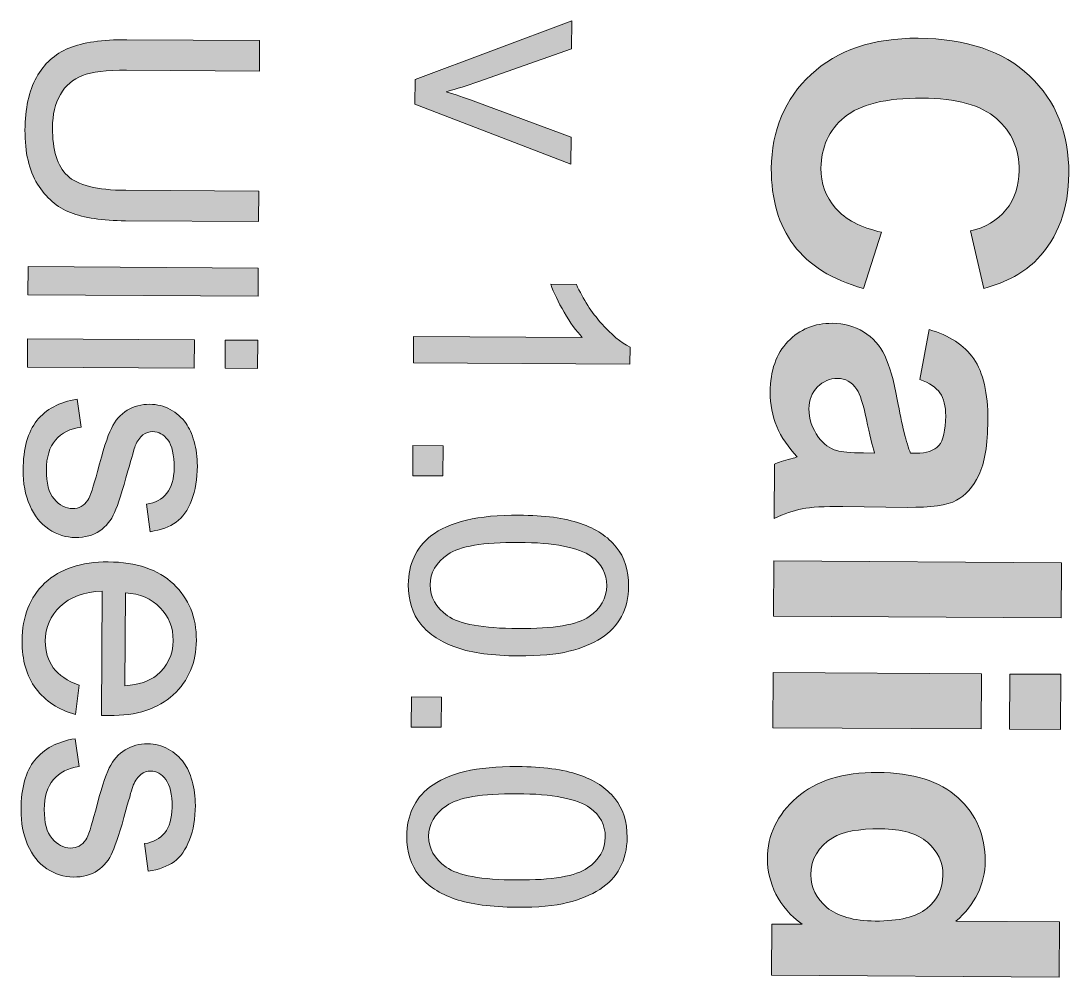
# Model space of a CAD drawing. Header units: inches. Extents: x -141 to 256, y 168 to 398.
# Drawn here: x -51.74 to -33.34, y 338.45 to 355.24 of the extents above; entities that cross this region are included whole.
import ezdxf

# ---------------------------------------------------------------- set-up
doc = ezdxf.new("R2010")
doc.units = ezdxf.units.IN
doc.header["$MEASUREMENT"] = 0
doc.layers.add('Capa 1', color=7, linetype='Continuous')

# ---------------------------------------------------------------- blocks, each defined once
blk = doc.blocks.new('block 2')
at = {"layer": 'Capa 1', "true_color": 0x575756}
h = blk.add_hatch(color=251, dxfattribs=at)
h.dxf.hatch_style = 2
edge = h.paths.add_edge_path()
edge.add_spline(control_points=[(-44.817, 354.208), (-44.817, 354.208), (-42.067, 355.236), (-42.067, 355.236), (-42.067, 355.236), (-42.07, 354.745), (-42.07, 354.745), (-42.07, 354.745), (-43.717, 354.166), (-43.717, 354.166), (-43.894, 354.103), (-44.079, 354.046), (-44.271, 353.993), (-44.126, 353.951), (-43.953, 353.892), (-43.75, 353.817), (-43.75, 353.817), (-42.079, 353.197), (-42.079, 353.197), (-42.079, 353.197), (-42.082, 352.719), (-42.082, 352.719), (-42.082, 352.719), (-44.819, 353.774), (-44.819, 353.774), (-44.819, 353.774), (-44.817, 354.208), (-44.817, 354.208)], knot_values=[0, 0, 0, 0, 1, 1, 1, 2, 2, 2, 3, 3, 3, 4, 4, 4, 5, 5, 5, 6, 6, 6, 7, 7, 7, 8, 8, 8, 9, 9, 9, 9], degree=3, periodic=1)
h = blk.add_hatch(color=251, dxfattribs=at)
h.dxf.hatch_style = 2
edge = h.paths.add_edge_path()
edge.add_spline(control_points=[(-36.627, 351.525), (-36.627, 351.525), (-36.946, 350.538), (-36.946, 350.538), (-37.496, 350.693), (-37.904, 350.948), (-38.17, 351.302), (-38.435, 351.656), (-38.566, 352.104), (-38.563, 352.647), (-38.559, 353.317), (-38.326, 353.867), (-37.866, 354.296), (-37.405, 354.725), (-36.777, 354.937), (-35.983, 354.933), (-35.142, 354.928), (-34.491, 354.706), (-34.028, 354.27), (-33.565, 353.833), (-33.336, 353.261), (-33.341, 352.553), (-33.344, 351.935), (-33.53, 351.435), (-33.897, 351.051), (-34.115, 350.823), (-34.426, 350.652), (-34.831, 350.54), (-34.831, 350.54), (-35.066, 351.55), (-35.066, 351.55), (-34.804, 351.609), (-34.596, 351.732), (-34.444, 351.92), (-34.291, 352.109), (-34.214, 352.339), (-34.212, 352.61), (-34.21, 352.984), (-34.342, 353.289), (-34.61, 353.523), (-34.877, 353.758), (-35.312, 353.877), (-35.913, 353.881), (-36.552, 353.885), (-37.007, 353.773), (-37.28, 353.545), (-37.552, 353.317), (-37.689, 353.019), (-37.691, 352.652), (-37.693, 352.381), (-37.608, 352.147), (-37.437, 351.95), (-37.266, 351.754), (-36.996, 351.612), (-36.627, 351.525)], knot_values=[0, 0, 0, 0, 1, 1, 1, 2, 2, 2, 3, 3, 3, 4, 4, 4, 5, 5, 5, 6, 6, 6, 7, 7, 7, 8, 8, 8, 9, 9, 9, 10, 10, 10, 11, 11, 11, 12, 12, 12, 13, 13, 13, 14, 14, 14, 15, 15, 15, 16, 16, 16, 17, 17, 17, 18, 18, 18, 18], degree=3, periodic=1)
h = blk.add_hatch(color=251, dxfattribs=at)
h.dxf.hatch_style = 2
edge = h.paths.add_edge_path()
edge.add_spline(control_points=[(-47.562, 352.249), (-47.562, 352.249), (-47.565, 351.714), (-47.565, 351.714), (-47.565, 351.714), (-49.899, 351.728), (-49.899, 351.728), (-50.305, 351.731), (-50.627, 351.779), (-50.866, 351.872), (-51.104, 351.965), (-51.298, 352.132), (-51.446, 352.373), (-51.594, 352.614), (-51.667, 352.929), (-51.665, 353.318), (-51.662, 353.697), (-51.595, 354.006), (-51.464, 354.246), (-51.332, 354.486), (-51.142, 354.656), (-50.894, 354.758), (-50.646, 354.859), (-50.308, 354.909), (-49.88, 354.906), (-49.88, 354.906), (-47.546, 354.892), (-47.546, 354.892), (-47.546, 354.892), (-47.549, 354.357), (-47.549, 354.357), (-47.549, 354.357), (-49.881, 354.371), (-49.881, 354.371), (-50.232, 354.373), (-50.491, 354.342), (-50.657, 354.278), (-50.824, 354.214), (-50.953, 354.102), (-51.044, 353.944), (-51.135, 353.786), (-51.181, 353.592), (-51.182, 353.362), (-51.185, 352.969), (-51.097, 352.689), (-50.92, 352.52), (-50.743, 352.352), (-50.401, 352.266), (-49.893, 352.263), (-49.893, 352.263), (-47.562, 352.249), (-47.562, 352.249)], knot_values=[0, 0, 0, 0, 1, 1, 1, 2, 2, 2, 3, 3, 3, 4, 4, 4, 5, 5, 5, 6, 6, 6, 7, 7, 7, 8, 8, 8, 9, 9, 9, 10, 10, 10, 11, 11, 11, 12, 12, 12, 13, 13, 13, 14, 14, 14, 15, 15, 15, 16, 16, 16, 17, 17, 17, 17], degree=3, periodic=1)
h = blk.add_hatch(color=251, dxfattribs=at)
h.dxf.hatch_style = 2
h.paths.add_polyline_path([(-51.61, 350.923), (-47.57, 350.898), (-47.573, 350.403), (-51.613, 350.427)])
h = blk.add_hatch(color=251, dxfattribs=at)
h.dxf.hatch_style = 2
edge = h.paths.add_edge_path()
edge.add_spline(control_points=[(-44.847, 349.232), (-44.847, 349.232), (-44.844, 349.697), (-44.844, 349.697), (-44.844, 349.697), (-41.881, 349.679), (-41.881, 349.679), (-41.987, 349.792), (-42.093, 349.939), (-42.199, 350.121), (-42.304, 350.304), (-42.383, 350.467), (-42.436, 350.612), (-42.436, 350.612), (-41.986, 350.61), (-41.986, 350.61), (-41.866, 350.349), (-41.719, 350.121), (-41.546, 349.925), (-41.374, 349.73), (-41.205, 349.591), (-41.042, 349.509), (-41.042, 349.509), (-41.044, 349.209), (-41.044, 349.209), (-41.044, 349.209), (-44.847, 349.232), (-44.847, 349.232)], knot_values=[0, 0, 0, 0, 1, 1, 1, 2, 2, 2, 3, 3, 3, 4, 4, 4, 5, 5, 5, 6, 6, 6, 7, 7, 7, 8, 8, 8, 9, 9, 9, 9], degree=3, periodic=1)
h = blk.add_hatch(color=251, dxfattribs=at)
h.dxf.hatch_style = 2
edge = h.paths.add_edge_path()
edge.add_spline(control_points=[(-35.956, 348.941), (-35.956, 348.941), (-35.792, 349.818), (-35.792, 349.818), (-35.439, 349.717), (-35.179, 349.546), (-35.01, 349.304), (-34.841, 349.061), (-34.759, 348.703), (-34.762, 348.227), (-34.764, 347.795), (-34.817, 347.475), (-34.921, 347.264), (-35.024, 347.053), (-35.155, 346.905), (-35.313, 346.82), (-35.47, 346.735), (-35.76, 346.693), (-36.18, 346.696), (-36.18, 346.696), (-37.31, 346.713), (-37.31, 346.713), (-37.631, 346.715), (-37.868, 346.7), (-38.021, 346.67), (-38.175, 346.641), (-38.338, 346.583), (-38.514, 346.499), (-38.514, 346.499), (-38.508, 347.457), (-38.508, 347.457), (-38.443, 347.482), (-38.348, 347.513), (-38.221, 347.549), (-38.164, 347.564), (-38.126, 347.575), (-38.107, 347.582), (-38.267, 347.749), (-38.387, 347.926), (-38.466, 348.115), (-38.545, 348.304), (-38.584, 348.505), (-38.583, 348.719), (-38.581, 349.095), (-38.477, 349.391), (-38.271, 349.607), (-38.065, 349.823), (-37.806, 349.93), (-37.494, 349.928), (-37.287, 349.927), (-37.103, 349.876), (-36.942, 349.777), (-36.781, 349.677), (-36.657, 349.538), (-36.572, 349.36), (-36.487, 349.181), (-36.414, 348.924), (-36.352, 348.588), (-36.269, 348.135), (-36.192, 347.821), (-36.119, 347.646), (-36.119, 347.646), (-36.023, 347.646), (-36.023, 347.646), (-35.837, 347.645), (-35.704, 347.69), (-35.624, 347.781), (-35.544, 347.873), (-35.504, 348.046), (-35.502, 348.301), (-35.501, 348.473), (-35.534, 348.608), (-35.602, 348.705), (-35.668, 348.801), (-35.786, 348.88), (-35.956, 348.941)], knot_values=[0, 0, 0, 0, 1, 1, 1, 2, 2, 2, 3, 3, 3, 4, 4, 4, 5, 5, 5, 6, 6, 6, 7, 7, 7, 8, 8, 8, 9, 9, 9, 10, 10, 10, 11, 11, 11, 12, 12, 12, 13, 13, 13, 14, 14, 14, 15, 15, 15, 16, 16, 16, 17, 17, 17, 18, 18, 18, 19, 19, 19, 20, 20, 20, 21, 21, 21, 22, 22, 22, 23, 23, 23, 24, 24, 24, 25, 25, 25, 25], degree=3, periodic=1)
edge = h.paths.add_edge_path()
edge.add_spline(control_points=[(-36.75, 347.65), (-36.79, 347.774), (-36.838, 347.971), (-36.894, 348.24), (-36.95, 348.509), (-37.005, 348.685), (-37.06, 348.768), (-37.148, 348.895), (-37.262, 348.959), (-37.4, 348.96), (-37.535, 348.96), (-37.652, 348.911), (-37.752, 348.81), (-37.852, 348.71), (-37.902, 348.582), (-37.903, 348.426), (-37.904, 348.251), (-37.847, 348.084), (-37.733, 347.925), (-37.647, 347.808), (-37.541, 347.73), (-37.414, 347.692), (-37.332, 347.666), (-37.175, 347.653), (-36.943, 347.651), (-36.943, 347.651), (-36.75, 347.65), (-36.75, 347.65)], knot_values=[0, 0, 0, 0, 1, 1, 1, 2, 2, 2, 3, 3, 3, 4, 4, 4, 5, 5, 5, 6, 6, 6, 7, 7, 7, 8, 8, 8, 9, 9, 9, 9], degree=3, periodic=1)
h = blk.add_hatch(color=251, dxfattribs=at)
h.dxf.hatch_style = 2
h.paths.add_polyline_path([(-51.618, 349.655), (-48.691, 349.637), (-48.694, 349.141), (-51.621, 349.159)])
h.paths.add_polyline_path([(-48.148, 349.634), (-47.578, 349.631), (-47.581, 349.135), (-48.151, 349.138)])
h = blk.add_hatch(color=251, dxfattribs=at)
h.dxf.hatch_style = 2
edge = h.paths.add_edge_path()
edge.add_spline(control_points=[(-50.75, 348.597), (-50.75, 348.597), (-50.676, 348.106), (-50.676, 348.106), (-50.873, 348.079), (-51.024, 348.003), (-51.13, 347.878), (-51.235, 347.753), (-51.289, 347.577), (-51.29, 347.351), (-51.292, 347.124), (-51.246, 346.954), (-51.154, 346.843), (-51.062, 346.732), (-50.953, 346.677), (-50.829, 346.676), (-50.717, 346.675), (-50.628, 346.724), (-50.563, 346.82), (-50.519, 346.888), (-50.462, 347.057), (-50.392, 347.327), (-50.298, 347.69), (-50.217, 347.942), (-50.149, 348.082), (-50.081, 348.222), (-49.988, 348.328), (-49.869, 348.4), (-49.75, 348.472), (-49.619, 348.507), (-49.476, 348.506), (-49.345, 348.506), (-49.225, 348.475), (-49.114, 348.415), (-49.003, 348.354), (-48.911, 348.272), (-48.838, 348.169), (-48.782, 348.091), (-48.734, 347.986), (-48.695, 347.853), (-48.656, 347.719), (-48.638, 347.576), (-48.639, 347.424), (-48.64, 347.194), (-48.674, 346.993), (-48.742, 346.819), (-48.808, 346.646), (-48.899, 346.518), (-49.012, 346.437), (-49.126, 346.355), (-49.277, 346.299), (-49.467, 346.269), (-49.467, 346.269), (-49.53, 346.754), (-49.53, 346.754), (-49.379, 346.775), (-49.261, 346.838), (-49.176, 346.943), (-49.091, 347.048), (-49.048, 347.198), (-49.046, 347.391), (-49.045, 347.618), (-49.082, 347.781), (-49.157, 347.879), (-49.231, 347.977), (-49.319, 348.026), (-49.421, 348.027), (-49.485, 348.027), (-49.543, 348.007), (-49.595, 347.967), (-49.648, 347.927), (-49.692, 347.864), (-49.728, 347.778), (-49.746, 347.728), (-49.79, 347.582), (-49.857, 347.34), (-49.953, 346.99), (-50.031, 346.745), (-50.092, 346.607), (-50.152, 346.469), (-50.24, 346.36), (-50.354, 346.282), (-50.469, 346.204), (-50.611, 346.165), (-50.779, 346.166), (-50.945, 346.167), (-51.1, 346.216), (-51.246, 346.313), (-51.392, 346.411), (-51.503, 346.55), (-51.582, 346.732), (-51.661, 346.915), (-51.7, 347.121), (-51.698, 347.351), (-51.696, 347.731), (-51.616, 348.02), (-51.456, 348.219), (-51.297, 348.418), (-51.062, 348.544), (-50.75, 348.597)], knot_values=[0, 0, 0, 0, 1, 1, 1, 2, 2, 2, 3, 3, 3, 4, 4, 4, 5, 5, 5, 6, 6, 6, 7, 7, 7, 8, 8, 8, 9, 9, 9, 10, 10, 10, 11, 11, 11, 12, 12, 12, 13, 13, 13, 14, 14, 14, 15, 15, 15, 16, 16, 16, 17, 17, 17, 18, 18, 18, 19, 19, 19, 20, 20, 20, 21, 21, 21, 22, 22, 22, 23, 23, 23, 24, 24, 24, 25, 25, 25, 26, 26, 26, 27, 27, 27, 28, 28, 28, 29, 29, 29, 30, 30, 30, 31, 31, 31, 32, 32, 32, 33, 33, 33, 33], degree=3, periodic=1)
h = blk.add_hatch(color=251, dxfattribs=at)
h.dxf.hatch_style = 2
h.paths.add_polyline_path([(-44.856, 347.78), (-44.326, 347.776), (-44.33, 347.247), (-44.859, 347.25)])
h = blk.add_hatch(color=251, dxfattribs=at)
h.dxf.hatch_style = 2
edge = h.paths.add_edge_path()
edge.add_spline(control_points=[(-42.995, 346.559), (-42.547, 346.557), (-42.187, 346.509), (-41.915, 346.414), (-41.643, 346.321), (-41.432, 346.183), (-41.285, 346), (-41.138, 345.818), (-41.066, 345.589), (-41.068, 345.313), (-41.069, 345.11), (-41.111, 344.932), (-41.193, 344.779), (-41.276, 344.626), (-41.395, 344.5), (-41.55, 344.401), (-41.704, 344.302), (-41.893, 344.225), (-42.115, 344.169), (-42.336, 344.114), (-42.634, 344.087), (-43.01, 344.089), (-43.455, 344.092), (-43.813, 344.14), (-44.086, 344.233), (-44.358, 344.326), (-44.569, 344.464), (-44.716, 344.646), (-44.864, 344.829), (-44.937, 345.059), (-44.936, 345.336), (-44.934, 345.701), (-44.801, 345.987), (-44.538, 346.194), (-44.221, 346.442), (-43.707, 346.564), (-42.995, 346.559)], knot_values=[0, 0, 0, 0, 1, 1, 1, 2, 2, 2, 3, 3, 3, 4, 4, 4, 5, 5, 5, 6, 6, 6, 7, 7, 7, 8, 8, 8, 9, 9, 9, 10, 10, 10, 11, 11, 11, 12, 12, 12, 12], degree=3, periodic=1)
edge = h.paths.add_edge_path()
edge.add_spline(control_points=[(-42.998, 346.081), (-43.62, 346.085), (-44.035, 346.015), (-44.241, 345.87), (-44.448, 345.727), (-44.552, 345.547), (-44.553, 345.334), (-44.554, 345.12), (-44.452, 344.94), (-44.246, 344.793), (-44.04, 344.647), (-43.627, 344.571), (-43.007, 344.568), (-42.383, 344.564), (-41.969, 344.634), (-41.763, 344.779), (-41.557, 344.923), (-41.454, 345.103), (-41.452, 345.32), (-41.451, 345.534), (-41.541, 345.705), (-41.72, 345.834), (-41.951, 345.995), (-42.376, 346.077), (-42.998, 346.081)], knot_values=[0, 0, 0, 0, 1, 1, 1, 2, 2, 2, 3, 3, 3, 4, 4, 4, 5, 5, 5, 6, 6, 6, 7, 7, 7, 8, 8, 8, 8], degree=3, periodic=1)
h = blk.add_hatch(color=251, dxfattribs=at)
h.dxf.hatch_style = 2
edge = h.paths.add_edge_path()
edge.add_spline(control_points=[(-50.712, 343.572), (-50.712, 343.572), (-50.778, 343.06), (-50.778, 343.06), (-51.078, 343.143), (-51.308, 343.294), (-51.473, 343.513), (-51.637, 343.733), (-51.718, 344.013), (-51.716, 344.353), (-51.713, 344.781), (-51.58, 345.119), (-51.314, 345.369), (-51.049, 345.618), (-50.678, 345.741), (-50.203, 345.738), (-49.71, 345.735), (-49.329, 345.606), (-49.058, 345.351), (-48.788, 345.096), (-48.654, 344.766), (-48.656, 344.362), (-48.659, 343.971), (-48.794, 343.652), (-49.062, 343.405), (-49.33, 343.159), (-49.705, 343.037), (-50.188, 343.04), (-50.218, 343.04), (-50.262, 343.041), (-50.321, 343.043), (-50.321, 343.043), (-50.308, 345.226), (-50.308, 345.226), (-50.629, 345.21), (-50.876, 345.12), (-51.048, 344.958), (-51.22, 344.795), (-51.306, 344.592), (-51.308, 344.347), (-51.309, 344.165), (-51.262, 344.01), (-51.168, 343.881), (-51.073, 343.752), (-50.921, 343.649), (-50.712, 343.572)], knot_values=[0, 0, 0, 0, 1, 1, 1, 2, 2, 2, 3, 3, 3, 4, 4, 4, 5, 5, 5, 6, 6, 6, 7, 7, 7, 8, 8, 8, 9, 9, 9, 10, 10, 10, 11, 11, 11, 12, 12, 12, 13, 13, 13, 14, 14, 14, 15, 15, 15, 15], degree=3, periodic=1)
edge = h.paths.add_edge_path()
edge.add_spline(control_points=[(-49.9, 345.196), (-49.9, 345.196), (-49.91, 343.562), (-49.91, 343.562), (-49.664, 343.582), (-49.479, 343.644), (-49.355, 343.746), (-49.163, 343.903), (-49.066, 344.107), (-49.065, 344.359), (-49.063, 344.587), (-49.138, 344.779), (-49.29, 344.935), (-49.442, 345.091), (-49.645, 345.178), (-49.9, 345.196)], knot_values=[0, 0, 0, 0, 1, 1, 1, 2, 2, 2, 3, 3, 3, 4, 4, 4, 5, 5, 5, 5], degree=3, periodic=1)
h = blk.add_hatch(color=251, dxfattribs=at)
h.dxf.hatch_style = 2
h.paths.add_polyline_path([(-38.518, 345.756), (-33.468, 345.725), (-33.474, 344.757), (-38.524, 344.788)])
h = blk.add_hatch(color=251, dxfattribs=at)
h.dxf.hatch_style = 2
h.paths.add_polyline_path([(-38.53, 343.795), (-34.871, 343.773), (-34.877, 342.805), (-38.535, 342.827)])
h.paths.add_polyline_path([(-34.375, 343.77), (-33.479, 343.765), (-33.485, 342.797), (-34.381, 342.802)])
h = blk.add_hatch(color=251, dxfattribs=at)
h.dxf.hatch_style = 2
h.paths.add_polyline_path([(-44.882, 343.367), (-44.353, 343.364), (-44.356, 342.834), (-44.885, 342.837)])
h = blk.add_hatch(color=251, dxfattribs=at)
h.dxf.hatch_style = 2
edge = h.paths.add_edge_path()
edge.add_spline(control_points=[(-50.787, 342.635), (-50.787, 342.635), (-50.712, 342.144), (-50.712, 342.144), (-50.909, 342.118), (-51.06, 342.042), (-51.166, 341.917), (-51.272, 341.792), (-51.325, 341.616), (-51.326, 341.39), (-51.328, 341.162), (-51.282, 340.993), (-51.19, 340.882), (-51.098, 340.771), (-50.989, 340.716), (-50.864, 340.715), (-50.753, 340.714), (-50.664, 340.762), (-50.599, 340.859), (-50.555, 340.927), (-50.498, 341.096), (-50.428, 341.365), (-50.334, 341.729), (-50.253, 341.98), (-50.185, 342.121), (-50.117, 342.261), (-50.024, 342.367), (-49.905, 342.439), (-49.786, 342.511), (-49.655, 342.546), (-49.512, 342.545), (-49.381, 342.544), (-49.261, 342.514), (-49.15, 342.453), (-49.039, 342.393), (-48.947, 342.311), (-48.874, 342.208), (-48.818, 342.13), (-48.77, 342.025), (-48.731, 341.891), (-48.693, 341.758), (-48.674, 341.615), (-48.674, 341.462), (-48.676, 341.233), (-48.71, 341.031), (-48.777, 340.858), (-48.845, 340.685), (-48.935, 340.557), (-49.049, 340.475), (-49.162, 340.394), (-49.313, 340.337), (-49.503, 340.307), (-49.503, 340.307), (-49.566, 340.792), (-49.566, 340.792), (-49.415, 340.814), (-49.297, 340.877), (-49.212, 340.982), (-49.127, 341.087), (-49.084, 341.236), (-49.083, 341.429), (-49.081, 341.657), (-49.118, 341.82), (-49.193, 341.917), (-49.268, 342.016), (-49.355, 342.065), (-49.456, 342.065), (-49.521, 342.066), (-49.579, 342.046), (-49.63, 342.006), (-49.684, 341.966), (-49.729, 341.903), (-49.764, 341.816), (-49.783, 341.767), (-49.825, 341.621), (-49.893, 341.379), (-49.989, 341.028), (-50.068, 340.784), (-50.128, 340.646), (-50.188, 340.508), (-50.276, 340.399), (-50.39, 340.321), (-50.505, 340.242), (-50.646, 340.204), (-50.816, 340.205), (-50.981, 340.206), (-51.137, 340.255), (-51.282, 340.352), (-51.427, 340.45), (-51.539, 340.589), (-51.618, 340.772), (-51.697, 340.954), (-51.736, 341.16), (-51.734, 341.39), (-51.732, 341.77), (-51.652, 342.059), (-51.492, 342.258), (-51.333, 342.457), (-51.097, 342.583), (-50.787, 342.635)], knot_values=[0, 0, 0, 0, 1, 1, 1, 2, 2, 2, 3, 3, 3, 4, 4, 4, 5, 5, 5, 6, 6, 6, 7, 7, 7, 8, 8, 8, 9, 9, 9, 10, 10, 10, 11, 11, 11, 12, 12, 12, 13, 13, 13, 14, 14, 14, 15, 15, 15, 16, 16, 16, 17, 17, 17, 18, 18, 18, 19, 19, 19, 20, 20, 20, 21, 21, 21, 22, 22, 22, 23, 23, 23, 24, 24, 24, 25, 25, 25, 26, 26, 26, 27, 27, 27, 28, 28, 28, 29, 29, 29, 30, 30, 30, 31, 31, 31, 32, 32, 32, 33, 33, 33, 33], degree=3, periodic=1)
h = blk.add_hatch(color=251, dxfattribs=at)
h.dxf.hatch_style = 2
edge = h.paths.add_edge_path()
edge.add_spline(control_points=[(-43.022, 342.146), (-42.573, 342.143), (-42.213, 342.095), (-41.941, 342.001), (-41.669, 341.908), (-41.459, 341.769), (-41.312, 341.587), (-41.165, 341.404), (-41.092, 341.175), (-41.094, 340.899), (-41.095, 340.696), (-41.137, 340.518), (-41.22, 340.365), (-41.303, 340.212), (-41.421, 340.087), (-41.576, 339.988), (-41.731, 339.889), (-41.919, 339.811), (-42.141, 339.756), (-42.363, 339.7), (-42.661, 339.673), (-43.037, 339.676), (-43.481, 339.678), (-43.84, 339.726), (-44.112, 339.819), (-44.385, 339.912), (-44.595, 340.05), (-44.743, 340.233), (-44.891, 340.415), (-44.964, 340.645), (-44.962, 340.923), (-44.96, 341.288), (-44.827, 341.574), (-44.564, 341.781), (-44.247, 342.029), (-43.733, 342.15), (-43.022, 342.146)], knot_values=[0, 0, 0, 0, 1, 1, 1, 2, 2, 2, 3, 3, 3, 4, 4, 4, 5, 5, 5, 6, 6, 6, 7, 7, 7, 8, 8, 8, 9, 9, 9, 10, 10, 10, 11, 11, 11, 12, 12, 12, 12], degree=3, periodic=1)
edge = h.paths.add_edge_path()
edge.add_spline(control_points=[(-43.024, 341.668), (-43.646, 341.672), (-44.06, 341.602), (-44.267, 341.457), (-44.473, 341.313), (-44.577, 341.134), (-44.579, 340.921), (-44.58, 340.707), (-44.478, 340.527), (-44.272, 340.38), (-44.067, 340.233), (-43.653, 340.158), (-43.033, 340.154), (-42.409, 340.15), (-41.995, 340.221), (-41.789, 340.365), (-41.583, 340.51), (-41.48, 340.69), (-41.479, 340.907), (-41.477, 341.121), (-41.567, 341.292), (-41.747, 341.421), (-41.977, 341.582), (-42.403, 341.665), (-43.024, 341.668)], knot_values=[0, 0, 0, 0, 1, 1, 1, 2, 2, 2, 3, 3, 3, 4, 4, 4, 5, 5, 5, 6, 6, 6, 7, 7, 7, 8, 8, 8, 8], degree=3, periodic=1)
h = blk.add_hatch(color=251, dxfattribs=at)
h.dxf.hatch_style = 2
edge = h.paths.add_edge_path()
edge.add_spline(control_points=[(-38.562, 338.48), (-38.562, 338.48), (-38.556, 339.379), (-38.556, 339.379), (-38.556, 339.379), (-38.019, 339.376), (-38.019, 339.376), (-38.227, 339.526), (-38.381, 339.703), (-38.482, 339.907), (-38.583, 340.111), (-38.633, 340.317), (-38.632, 340.523), (-38.63, 340.944), (-38.458, 341.303), (-38.117, 341.6), (-37.777, 341.898), (-37.303, 342.045), (-36.697, 342.041), (-36.077, 342.038), (-35.606, 341.889), (-35.285, 341.596), (-34.965, 341.302), (-34.805, 340.932), (-34.808, 340.487), (-34.811, 340.078), (-34.983, 339.725), (-35.324, 339.429), (-35.324, 339.429), (-33.505, 339.418), (-33.505, 339.418), (-33.505, 339.418), (-33.511, 338.45), (-33.511, 338.45), (-33.511, 338.45), (-38.562, 338.48), (-38.562, 338.48)], knot_values=[0, 0, 0, 0, 1, 1, 1, 2, 2, 2, 3, 3, 3, 4, 4, 4, 5, 5, 5, 6, 6, 6, 7, 7, 7, 8, 8, 8, 9, 9, 9, 10, 10, 10, 11, 11, 11, 12, 12, 12, 12], degree=3, periodic=1)
edge = h.paths.add_edge_path()
edge.add_spline(control_points=[(-36.638, 341.052), (-37.028, 341.054), (-37.311, 341.002), (-37.486, 340.895), (-37.74, 340.74), (-37.867, 340.523), (-37.869, 340.243), (-37.87, 340.02), (-37.777, 339.83), (-37.588, 339.673), (-37.399, 339.515), (-37.117, 339.436), (-36.74, 339.433), (-36.32, 339.431), (-36.017, 339.505), (-35.831, 339.655), (-35.646, 339.805), (-35.552, 339.999), (-35.55, 340.236), (-35.549, 340.466), (-35.639, 340.658), (-35.821, 340.815), (-36.002, 340.971), (-36.275, 341.05), (-36.638, 341.052)], knot_values=[0, 0, 0, 0, 1, 1, 1, 2, 2, 2, 3, 3, 3, 4, 4, 4, 5, 5, 5, 6, 6, 6, 7, 7, 7, 8, 8, 8, 8], degree=3, periodic=1)
at = {"layer": 'Capa 1', "lineweight": 0}
for points in [[(-51.61, 350.923), (-47.57, 350.898), (-47.573, 350.403), (-51.613, 350.427), (-51.61, 350.923)], [(-51.618, 349.655), (-48.691, 349.637), (-48.694, 349.141), (-51.621, 349.159), (-51.618, 349.655)], [(-48.148, 349.634), (-47.578, 349.631), (-47.581, 349.135), (-48.151, 349.138), (-48.148, 349.634)], [(-44.856, 347.78), (-44.326, 347.776), (-44.33, 347.247), (-44.859, 347.25), (-44.856, 347.78)], [(-38.518, 345.756), (-33.468, 345.725), (-33.474, 344.757), (-38.524, 344.788), (-38.518, 345.756)], [(-38.53, 343.795), (-34.871, 343.773), (-34.877, 342.805), (-38.535, 342.827), (-38.53, 343.795)], [(-34.375, 343.77), (-33.479, 343.765), (-33.485, 342.797), (-34.381, 342.802), (-34.375, 343.77)], [(-44.882, 343.367), (-44.353, 343.364), (-44.356, 342.834), (-44.885, 342.837), (-44.882, 343.367)]]:
    blk.add_lwpolyline(points, dxfattribs=at)
for points, knots in [([(-44.817, 354.208), (-44.817, 354.208), (-42.067, 355.236), (-42.067, 355.236), (-42.067, 355.236), (-42.07, 354.745), (-42.07, 354.745), (-42.07, 354.745), (-43.717, 354.166), (-43.717, 354.166), (-43.894, 354.103), (-44.079, 354.046), (-44.271, 353.993), (-44.126, 353.951), (-43.953, 353.892), (-43.75, 353.817), (-43.75, 353.817), (-42.079, 353.197), (-42.079, 353.197), (-42.079, 353.197), (-42.082, 352.719), (-42.082, 352.719), (-42.082, 352.719), (-44.819, 353.774), (-44.819, 353.774), (-44.819, 353.774), (-44.817, 354.208), (-44.817, 354.208)], [0, 0, 0, 0, 1, 1, 1, 2, 2, 2, 3, 3, 3, 4, 4, 4, 5, 5, 5, 6, 6, 6, 7, 7, 7, 8, 8, 8, 9, 9, 9, 9]), ([(-36.627, 351.525), (-36.627, 351.525), (-36.946, 350.538), (-36.946, 350.538), (-37.496, 350.693), (-37.904, 350.948), (-38.17, 351.302), (-38.435, 351.656), (-38.566, 352.104), (-38.563, 352.647), (-38.559, 353.317), (-38.326, 353.867), (-37.866, 354.296), (-37.405, 354.725), (-36.777, 354.937), (-35.983, 354.933), (-35.142, 354.928), (-34.491, 354.706), (-34.028, 354.27), (-33.565, 353.833), (-33.336, 353.261), (-33.341, 352.553), (-33.344, 351.935), (-33.53, 351.435), (-33.897, 351.051), (-34.115, 350.823), (-34.426, 350.652), (-34.831, 350.54), (-34.831, 350.54), (-35.066, 351.55), (-35.066, 351.55), (-34.804, 351.609), (-34.596, 351.732), (-34.444, 351.92), (-34.291, 352.109), (-34.214, 352.339), (-34.212, 352.61), (-34.21, 352.984), (-34.342, 353.289), (-34.61, 353.523), (-34.877, 353.758), (-35.312, 353.877), (-35.913, 353.881), (-36.552, 353.885), (-37.007, 353.773), (-37.28, 353.545), (-37.552, 353.317), (-37.689, 353.019), (-37.691, 352.652), (-37.693, 352.381), (-37.608, 352.147), (-37.437, 351.95), (-37.266, 351.754), (-36.996, 351.612), (-36.627, 351.525)], [0, 0, 0, 0, 1, 1, 1, 2, 2, 2, 3, 3, 3, 4, 4, 4, 5, 5, 5, 6, 6, 6, 7, 7, 7, 8, 8, 8, 9, 9, 9, 10, 10, 10, 11, 11, 11, 12, 12, 12, 13, 13, 13, 14, 14, 14, 15, 15, 15, 16, 16, 16, 17, 17, 17, 18, 18, 18, 18]), ([(-47.562, 352.249), (-47.562, 352.249), (-47.565, 351.714), (-47.565, 351.714), (-47.565, 351.714), (-49.899, 351.728), (-49.899, 351.728), (-50.305, 351.731), (-50.627, 351.779), (-50.866, 351.872), (-51.104, 351.965), (-51.298, 352.132), (-51.446, 352.373), (-51.594, 352.614), (-51.667, 352.929), (-51.665, 353.318), (-51.662, 353.697), (-51.595, 354.006), (-51.464, 354.246), (-51.332, 354.486), (-51.142, 354.656), (-50.894, 354.758), (-50.646, 354.859), (-50.308, 354.909), (-49.88, 354.906), (-49.88, 354.906), (-47.546, 354.892), (-47.546, 354.892), (-47.546, 354.892), (-47.549, 354.357), (-47.549, 354.357), (-47.549, 354.357), (-49.881, 354.371), (-49.881, 354.371), (-50.232, 354.373), (-50.491, 354.342), (-50.657, 354.278), (-50.824, 354.214), (-50.953, 354.102), (-51.044, 353.944), (-51.135, 353.786), (-51.181, 353.592), (-51.182, 353.362), (-51.185, 352.969), (-51.097, 352.689), (-50.92, 352.52), (-50.743, 352.352), (-50.401, 352.266), (-49.893, 352.263), (-49.893, 352.263), (-47.562, 352.249), (-47.562, 352.249)], [0, 0, 0, 0, 1, 1, 1, 2, 2, 2, 3, 3, 3, 4, 4, 4, 5, 5, 5, 6, 6, 6, 7, 7, 7, 8, 8, 8, 9, 9, 9, 10, 10, 10, 11, 11, 11, 12, 12, 12, 13, 13, 13, 14, 14, 14, 15, 15, 15, 16, 16, 16, 17, 17, 17, 17]), ([(-44.847, 349.232), (-44.847, 349.232), (-44.844, 349.697), (-44.844, 349.697), (-44.844, 349.697), (-41.881, 349.679), (-41.881, 349.679), (-41.987, 349.792), (-42.093, 349.939), (-42.199, 350.121), (-42.304, 350.304), (-42.383, 350.467), (-42.436, 350.612), (-42.436, 350.612), (-41.986, 350.61), (-41.986, 350.61), (-41.866, 350.349), (-41.719, 350.121), (-41.546, 349.925), (-41.374, 349.73), (-41.205, 349.591), (-41.042, 349.509), (-41.042, 349.509), (-41.044, 349.209), (-41.044, 349.209), (-41.044, 349.209), (-44.847, 349.232), (-44.847, 349.232)], [0, 0, 0, 0, 1, 1, 1, 2, 2, 2, 3, 3, 3, 4, 4, 4, 5, 5, 5, 6, 6, 6, 7, 7, 7, 8, 8, 8, 9, 9, 9, 9]), ([(-35.956, 348.941), (-35.956, 348.941), (-35.792, 349.818), (-35.792, 349.818), (-35.439, 349.717), (-35.179, 349.546), (-35.01, 349.304), (-34.841, 349.061), (-34.759, 348.703), (-34.762, 348.227), (-34.764, 347.795), (-34.817, 347.475), (-34.921, 347.264), (-35.024, 347.053), (-35.155, 346.905), (-35.313, 346.82), (-35.47, 346.735), (-35.76, 346.693), (-36.18, 346.696), (-36.18, 346.696), (-37.31, 346.713), (-37.31, 346.713), (-37.631, 346.715), (-37.868, 346.7), (-38.021, 346.67), (-38.175, 346.641), (-38.338, 346.583), (-38.514, 346.499), (-38.514, 346.499), (-38.508, 347.457), (-38.508, 347.457), (-38.443, 347.482), (-38.348, 347.513), (-38.221, 347.549), (-38.164, 347.564), (-38.126, 347.575), (-38.107, 347.582), (-38.267, 347.749), (-38.387, 347.926), (-38.466, 348.115), (-38.545, 348.304), (-38.584, 348.505), (-38.583, 348.719), (-38.581, 349.095), (-38.477, 349.391), (-38.271, 349.607), (-38.065, 349.823), (-37.806, 349.93), (-37.494, 349.928), (-37.287, 349.927), (-37.103, 349.876), (-36.942, 349.777), (-36.781, 349.677), (-36.657, 349.538), (-36.572, 349.36), (-36.487, 349.181), (-36.414, 348.924), (-36.352, 348.588), (-36.269, 348.135), (-36.192, 347.821), (-36.119, 347.646), (-36.119, 347.646), (-36.023, 347.646), (-36.023, 347.646), (-35.837, 347.645), (-35.704, 347.69), (-35.624, 347.781), (-35.544, 347.873), (-35.504, 348.046), (-35.502, 348.301), (-35.501, 348.473), (-35.534, 348.608), (-35.602, 348.705), (-35.668, 348.801), (-35.786, 348.88), (-35.956, 348.941)], [0, 0, 0, 0, 1, 1, 1, 2, 2, 2, 3, 3, 3, 4, 4, 4, 5, 5, 5, 6, 6, 6, 7, 7, 7, 8, 8, 8, 9, 9, 9, 10, 10, 10, 11, 11, 11, 12, 12, 12, 13, 13, 13, 14, 14, 14, 15, 15, 15, 16, 16, 16, 17, 17, 17, 18, 18, 18, 19, 19, 19, 20, 20, 20, 21, 21, 21, 22, 22, 22, 23, 23, 23, 24, 24, 24, 25, 25, 25, 25]), ([(-36.75, 347.65), (-36.79, 347.774), (-36.838, 347.971), (-36.894, 348.24), (-36.95, 348.509), (-37.005, 348.685), (-37.06, 348.768), (-37.148, 348.895), (-37.262, 348.959), (-37.4, 348.96), (-37.535, 348.96), (-37.652, 348.911), (-37.752, 348.81), (-37.852, 348.71), (-37.902, 348.582), (-37.903, 348.426), (-37.904, 348.251), (-37.847, 348.084), (-37.733, 347.925), (-37.647, 347.808), (-37.541, 347.73), (-37.414, 347.692), (-37.332, 347.666), (-37.175, 347.653), (-36.943, 347.651), (-36.943, 347.651), (-36.75, 347.65), (-36.75, 347.65)], [0, 0, 0, 0, 1, 1, 1, 2, 2, 2, 3, 3, 3, 4, 4, 4, 5, 5, 5, 6, 6, 6, 7, 7, 7, 8, 8, 8, 9, 9, 9, 9]), ([(-50.75, 348.597), (-50.75, 348.597), (-50.676, 348.106), (-50.676, 348.106), (-50.873, 348.079), (-51.024, 348.003), (-51.13, 347.878), (-51.235, 347.753), (-51.289, 347.577), (-51.29, 347.351), (-51.292, 347.124), (-51.246, 346.954), (-51.154, 346.843), (-51.062, 346.732), (-50.953, 346.677), (-50.829, 346.676), (-50.717, 346.675), (-50.628, 346.724), (-50.563, 346.82), (-50.519, 346.888), (-50.462, 347.057), (-50.392, 347.327), (-50.298, 347.69), (-50.217, 347.942), (-50.149, 348.082), (-50.081, 348.222), (-49.988, 348.328), (-49.869, 348.4), (-49.75, 348.472), (-49.619, 348.507), (-49.476, 348.506), (-49.345, 348.506), (-49.225, 348.475), (-49.114, 348.415), (-49.003, 348.354), (-48.911, 348.272), (-48.838, 348.169), (-48.782, 348.091), (-48.734, 347.986), (-48.695, 347.853), (-48.656, 347.719), (-48.638, 347.576), (-48.639, 347.424), (-48.64, 347.194), (-48.674, 346.993), (-48.742, 346.819), (-48.808, 346.646), (-48.899, 346.518), (-49.012, 346.437), (-49.126, 346.355), (-49.277, 346.299), (-49.467, 346.269), (-49.467, 346.269), (-49.53, 346.754), (-49.53, 346.754), (-49.379, 346.775), (-49.261, 346.838), (-49.176, 346.943), (-49.091, 347.048), (-49.048, 347.198), (-49.046, 347.391), (-49.045, 347.618), (-49.082, 347.781), (-49.157, 347.879), (-49.231, 347.977), (-49.319, 348.026), (-49.421, 348.027), (-49.485, 348.027), (-49.543, 348.007), (-49.595, 347.967), (-49.648, 347.927), (-49.692, 347.864), (-49.728, 347.778), (-49.746, 347.728), (-49.79, 347.582), (-49.857, 347.34), (-49.953, 346.99), (-50.031, 346.745), (-50.092, 346.607), (-50.152, 346.469), (-50.24, 346.36), (-50.354, 346.282), (-50.469, 346.204), (-50.611, 346.165), (-50.779, 346.166), (-50.945, 346.167), (-51.1, 346.216), (-51.246, 346.313), (-51.392, 346.411), (-51.503, 346.55), (-51.582, 346.732), (-51.661, 346.915), (-51.7, 347.121), (-51.698, 347.351), (-51.696, 347.731), (-51.616, 348.02), (-51.456, 348.219), (-51.297, 348.418), (-51.062, 348.544), (-50.75, 348.597)], [0, 0, 0, 0, 1, 1, 1, 2, 2, 2, 3, 3, 3, 4, 4, 4, 5, 5, 5, 6, 6, 6, 7, 7, 7, 8, 8, 8, 9, 9, 9, 10, 10, 10, 11, 11, 11, 12, 12, 12, 13, 13, 13, 14, 14, 14, 15, 15, 15, 16, 16, 16, 17, 17, 17, 18, 18, 18, 19, 19, 19, 20, 20, 20, 21, 21, 21, 22, 22, 22, 23, 23, 23, 24, 24, 24, 25, 25, 25, 26, 26, 26, 27, 27, 27, 28, 28, 28, 29, 29, 29, 30, 30, 30, 31, 31, 31, 32, 32, 32, 33, 33, 33, 33]), ([(-42.995, 346.559), (-42.547, 346.557), (-42.187, 346.509), (-41.915, 346.414), (-41.643, 346.321), (-41.432, 346.183), (-41.285, 346), (-41.138, 345.818), (-41.066, 345.589), (-41.068, 345.313), (-41.069, 345.11), (-41.111, 344.932), (-41.193, 344.779), (-41.276, 344.626), (-41.395, 344.5), (-41.55, 344.401), (-41.704, 344.302), (-41.893, 344.225), (-42.115, 344.169), (-42.336, 344.114), (-42.634, 344.087), (-43.01, 344.089), (-43.455, 344.092), (-43.813, 344.14), (-44.086, 344.233), (-44.358, 344.326), (-44.569, 344.464), (-44.716, 344.646), (-44.864, 344.829), (-44.937, 345.059), (-44.936, 345.336), (-44.934, 345.701), (-44.801, 345.987), (-44.538, 346.194), (-44.221, 346.442), (-43.707, 346.564), (-42.995, 346.559)], [0, 0, 0, 0, 1, 1, 1, 2, 2, 2, 3, 3, 3, 4, 4, 4, 5, 5, 5, 6, 6, 6, 7, 7, 7, 8, 8, 8, 9, 9, 9, 10, 10, 10, 11, 11, 11, 12, 12, 12, 12]), ([(-42.998, 346.081), (-43.62, 346.085), (-44.035, 346.015), (-44.241, 345.87), (-44.448, 345.727), (-44.552, 345.547), (-44.553, 345.334), (-44.554, 345.12), (-44.452, 344.94), (-44.246, 344.793), (-44.04, 344.647), (-43.627, 344.571), (-43.007, 344.568), (-42.383, 344.564), (-41.969, 344.634), (-41.763, 344.779), (-41.557, 344.923), (-41.454, 345.103), (-41.452, 345.32), (-41.451, 345.534), (-41.541, 345.705), (-41.72, 345.834), (-41.951, 345.995), (-42.376, 346.077), (-42.998, 346.081)], [0, 0, 0, 0, 1, 1, 1, 2, 2, 2, 3, 3, 3, 4, 4, 4, 5, 5, 5, 6, 6, 6, 7, 7, 7, 8, 8, 8, 8]), ([(-50.712, 343.572), (-50.712, 343.572), (-50.778, 343.06), (-50.778, 343.06), (-51.078, 343.143), (-51.308, 343.294), (-51.473, 343.513), (-51.637, 343.733), (-51.718, 344.013), (-51.716, 344.353), (-51.713, 344.781), (-51.58, 345.119), (-51.314, 345.369), (-51.049, 345.618), (-50.678, 345.741), (-50.203, 345.738), (-49.71, 345.735), (-49.329, 345.606), (-49.058, 345.351), (-48.788, 345.096), (-48.654, 344.766), (-48.656, 344.362), (-48.659, 343.971), (-48.794, 343.652), (-49.062, 343.405), (-49.33, 343.159), (-49.705, 343.037), (-50.188, 343.04), (-50.218, 343.04), (-50.262, 343.041), (-50.321, 343.043), (-50.321, 343.043), (-50.308, 345.226), (-50.308, 345.226), (-50.629, 345.21), (-50.876, 345.12), (-51.048, 344.958), (-51.22, 344.795), (-51.306, 344.592), (-51.308, 344.347), (-51.309, 344.165), (-51.262, 344.01), (-51.168, 343.881), (-51.073, 343.752), (-50.921, 343.649), (-50.712, 343.572)], [0, 0, 0, 0, 1, 1, 1, 2, 2, 2, 3, 3, 3, 4, 4, 4, 5, 5, 5, 6, 6, 6, 7, 7, 7, 8, 8, 8, 9, 9, 9, 10, 10, 10, 11, 11, 11, 12, 12, 12, 13, 13, 13, 14, 14, 14, 15, 15, 15, 15]), ([(-49.9, 345.196), (-49.9, 345.196), (-49.91, 343.562), (-49.91, 343.562), (-49.664, 343.582), (-49.479, 343.644), (-49.355, 343.746), (-49.163, 343.903), (-49.066, 344.107), (-49.065, 344.359), (-49.063, 344.587), (-49.138, 344.779), (-49.29, 344.935), (-49.442, 345.091), (-49.645, 345.178), (-49.9, 345.196)], [0, 0, 0, 0, 1, 1, 1, 2, 2, 2, 3, 3, 3, 4, 4, 4, 5, 5, 5, 5]), ([(-50.787, 342.635), (-50.787, 342.635), (-50.712, 342.144), (-50.712, 342.144), (-50.909, 342.118), (-51.06, 342.042), (-51.166, 341.917), (-51.272, 341.792), (-51.325, 341.616), (-51.326, 341.39), (-51.328, 341.162), (-51.282, 340.993), (-51.19, 340.882), (-51.098, 340.771), (-50.989, 340.716), (-50.864, 340.715), (-50.753, 340.714), (-50.664, 340.762), (-50.599, 340.859), (-50.555, 340.927), (-50.498, 341.096), (-50.428, 341.365), (-50.334, 341.729), (-50.253, 341.98), (-50.185, 342.121), (-50.117, 342.261), (-50.024, 342.367), (-49.905, 342.439), (-49.786, 342.511), (-49.655, 342.546), (-49.512, 342.545), (-49.381, 342.544), (-49.261, 342.514), (-49.15, 342.453), (-49.039, 342.393), (-48.947, 342.311), (-48.874, 342.208), (-48.818, 342.13), (-48.77, 342.025), (-48.731, 341.891), (-48.693, 341.758), (-48.674, 341.615), (-48.674, 341.462), (-48.676, 341.233), (-48.71, 341.031), (-48.777, 340.858), (-48.845, 340.685), (-48.935, 340.557), (-49.049, 340.475), (-49.162, 340.394), (-49.313, 340.337), (-49.503, 340.307), (-49.503, 340.307), (-49.566, 340.792), (-49.566, 340.792), (-49.415, 340.814), (-49.297, 340.877), (-49.212, 340.982), (-49.127, 341.087), (-49.084, 341.236), (-49.083, 341.429), (-49.081, 341.657), (-49.118, 341.82), (-49.193, 341.917), (-49.268, 342.016), (-49.355, 342.065), (-49.456, 342.065), (-49.521, 342.066), (-49.579, 342.046), (-49.63, 342.006), (-49.684, 341.966), (-49.729, 341.903), (-49.764, 341.816), (-49.783, 341.767), (-49.825, 341.621), (-49.893, 341.379), (-49.989, 341.028), (-50.068, 340.784), (-50.128, 340.646), (-50.188, 340.508), (-50.276, 340.399), (-50.39, 340.321), (-50.505, 340.242), (-50.646, 340.204), (-50.816, 340.205), (-50.981, 340.206), (-51.137, 340.255), (-51.282, 340.352), (-51.427, 340.45), (-51.539, 340.589), (-51.618, 340.772), (-51.697, 340.954), (-51.736, 341.16), (-51.734, 341.39), (-51.732, 341.77), (-51.652, 342.059), (-51.492, 342.258), (-51.333, 342.457), (-51.097, 342.583), (-50.787, 342.635)], [0, 0, 0, 0, 1, 1, 1, 2, 2, 2, 3, 3, 3, 4, 4, 4, 5, 5, 5, 6, 6, 6, 7, 7, 7, 8, 8, 8, 9, 9, 9, 10, 10, 10, 11, 11, 11, 12, 12, 12, 13, 13, 13, 14, 14, 14, 15, 15, 15, 16, 16, 16, 17, 17, 17, 18, 18, 18, 19, 19, 19, 20, 20, 20, 21, 21, 21, 22, 22, 22, 23, 23, 23, 24, 24, 24, 25, 25, 25, 26, 26, 26, 27, 27, 27, 28, 28, 28, 29, 29, 29, 30, 30, 30, 31, 31, 31, 32, 32, 32, 33, 33, 33, 33]), ([(-43.022, 342.146), (-42.573, 342.143), (-42.213, 342.095), (-41.941, 342.001), (-41.669, 341.908), (-41.459, 341.769), (-41.312, 341.587), (-41.165, 341.404), (-41.092, 341.175), (-41.094, 340.899), (-41.095, 340.696), (-41.137, 340.518), (-41.22, 340.365), (-41.303, 340.212), (-41.421, 340.087), (-41.576, 339.988), (-41.731, 339.889), (-41.919, 339.811), (-42.141, 339.756), (-42.363, 339.7), (-42.661, 339.673), (-43.037, 339.676), (-43.481, 339.678), (-43.84, 339.726), (-44.112, 339.819), (-44.385, 339.912), (-44.595, 340.05), (-44.743, 340.233), (-44.891, 340.415), (-44.964, 340.645), (-44.962, 340.923), (-44.96, 341.288), (-44.827, 341.574), (-44.564, 341.781), (-44.247, 342.029), (-43.733, 342.15), (-43.022, 342.146)], [0, 0, 0, 0, 1, 1, 1, 2, 2, 2, 3, 3, 3, 4, 4, 4, 5, 5, 5, 6, 6, 6, 7, 7, 7, 8, 8, 8, 9, 9, 9, 10, 10, 10, 11, 11, 11, 12, 12, 12, 12]), ([(-38.562, 338.48), (-38.562, 338.48), (-38.556, 339.379), (-38.556, 339.379), (-38.556, 339.379), (-38.019, 339.376), (-38.019, 339.376), (-38.227, 339.526), (-38.381, 339.703), (-38.482, 339.907), (-38.583, 340.111), (-38.633, 340.317), (-38.632, 340.523), (-38.63, 340.944), (-38.458, 341.303), (-38.117, 341.6), (-37.777, 341.898), (-37.303, 342.045), (-36.697, 342.041), (-36.077, 342.038), (-35.606, 341.889), (-35.285, 341.596), (-34.965, 341.302), (-34.805, 340.932), (-34.808, 340.487), (-34.811, 340.078), (-34.983, 339.725), (-35.324, 339.429), (-35.324, 339.429), (-33.505, 339.418), (-33.505, 339.418), (-33.505, 339.418), (-33.511, 338.45), (-33.511, 338.45), (-33.511, 338.45), (-38.562, 338.48), (-38.562, 338.48)], [0, 0, 0, 0, 1, 1, 1, 2, 2, 2, 3, 3, 3, 4, 4, 4, 5, 5, 5, 6, 6, 6, 7, 7, 7, 8, 8, 8, 9, 9, 9, 10, 10, 10, 11, 11, 11, 12, 12, 12, 12]), ([(-43.024, 341.668), (-43.646, 341.672), (-44.06, 341.602), (-44.267, 341.457), (-44.473, 341.313), (-44.577, 341.134), (-44.579, 340.921), (-44.58, 340.707), (-44.478, 340.527), (-44.272, 340.38), (-44.067, 340.233), (-43.653, 340.158), (-43.033, 340.154), (-42.409, 340.15), (-41.995, 340.221), (-41.789, 340.365), (-41.583, 340.51), (-41.48, 340.69), (-41.479, 340.907), (-41.477, 341.121), (-41.567, 341.292), (-41.747, 341.421), (-41.977, 341.582), (-42.403, 341.665), (-43.024, 341.668)], [0, 0, 0, 0, 1, 1, 1, 2, 2, 2, 3, 3, 3, 4, 4, 4, 5, 5, 5, 6, 6, 6, 7, 7, 7, 8, 8, 8, 8]), ([(-36.638, 341.052), (-37.028, 341.054), (-37.311, 341.002), (-37.486, 340.895), (-37.74, 340.74), (-37.867, 340.523), (-37.869, 340.243), (-37.87, 340.02), (-37.777, 339.83), (-37.588, 339.673), (-37.399, 339.515), (-37.117, 339.436), (-36.74, 339.433), (-36.32, 339.431), (-36.017, 339.505), (-35.831, 339.655), (-35.646, 339.805), (-35.552, 339.999), (-35.55, 340.236), (-35.549, 340.466), (-35.639, 340.658), (-35.821, 340.815), (-36.002, 340.971), (-36.275, 341.05), (-36.638, 341.052)], [0, 0, 0, 0, 1, 1, 1, 2, 2, 2, 3, 3, 3, 4, 4, 4, 5, 5, 5, 6, 6, 6, 7, 7, 7, 8, 8, 8, 8])]:
    blk.add_open_spline(points, degree=3, knots=knots, dxfattribs=at)

msp = doc.modelspace()

# ---------------------------------------------------------------- block references
at = {"layer": 'Capa 1'}
msp.add_blockref('block 2', (0, 0), dxfattribs=at)

doc.saveas('drawing.dxf')
